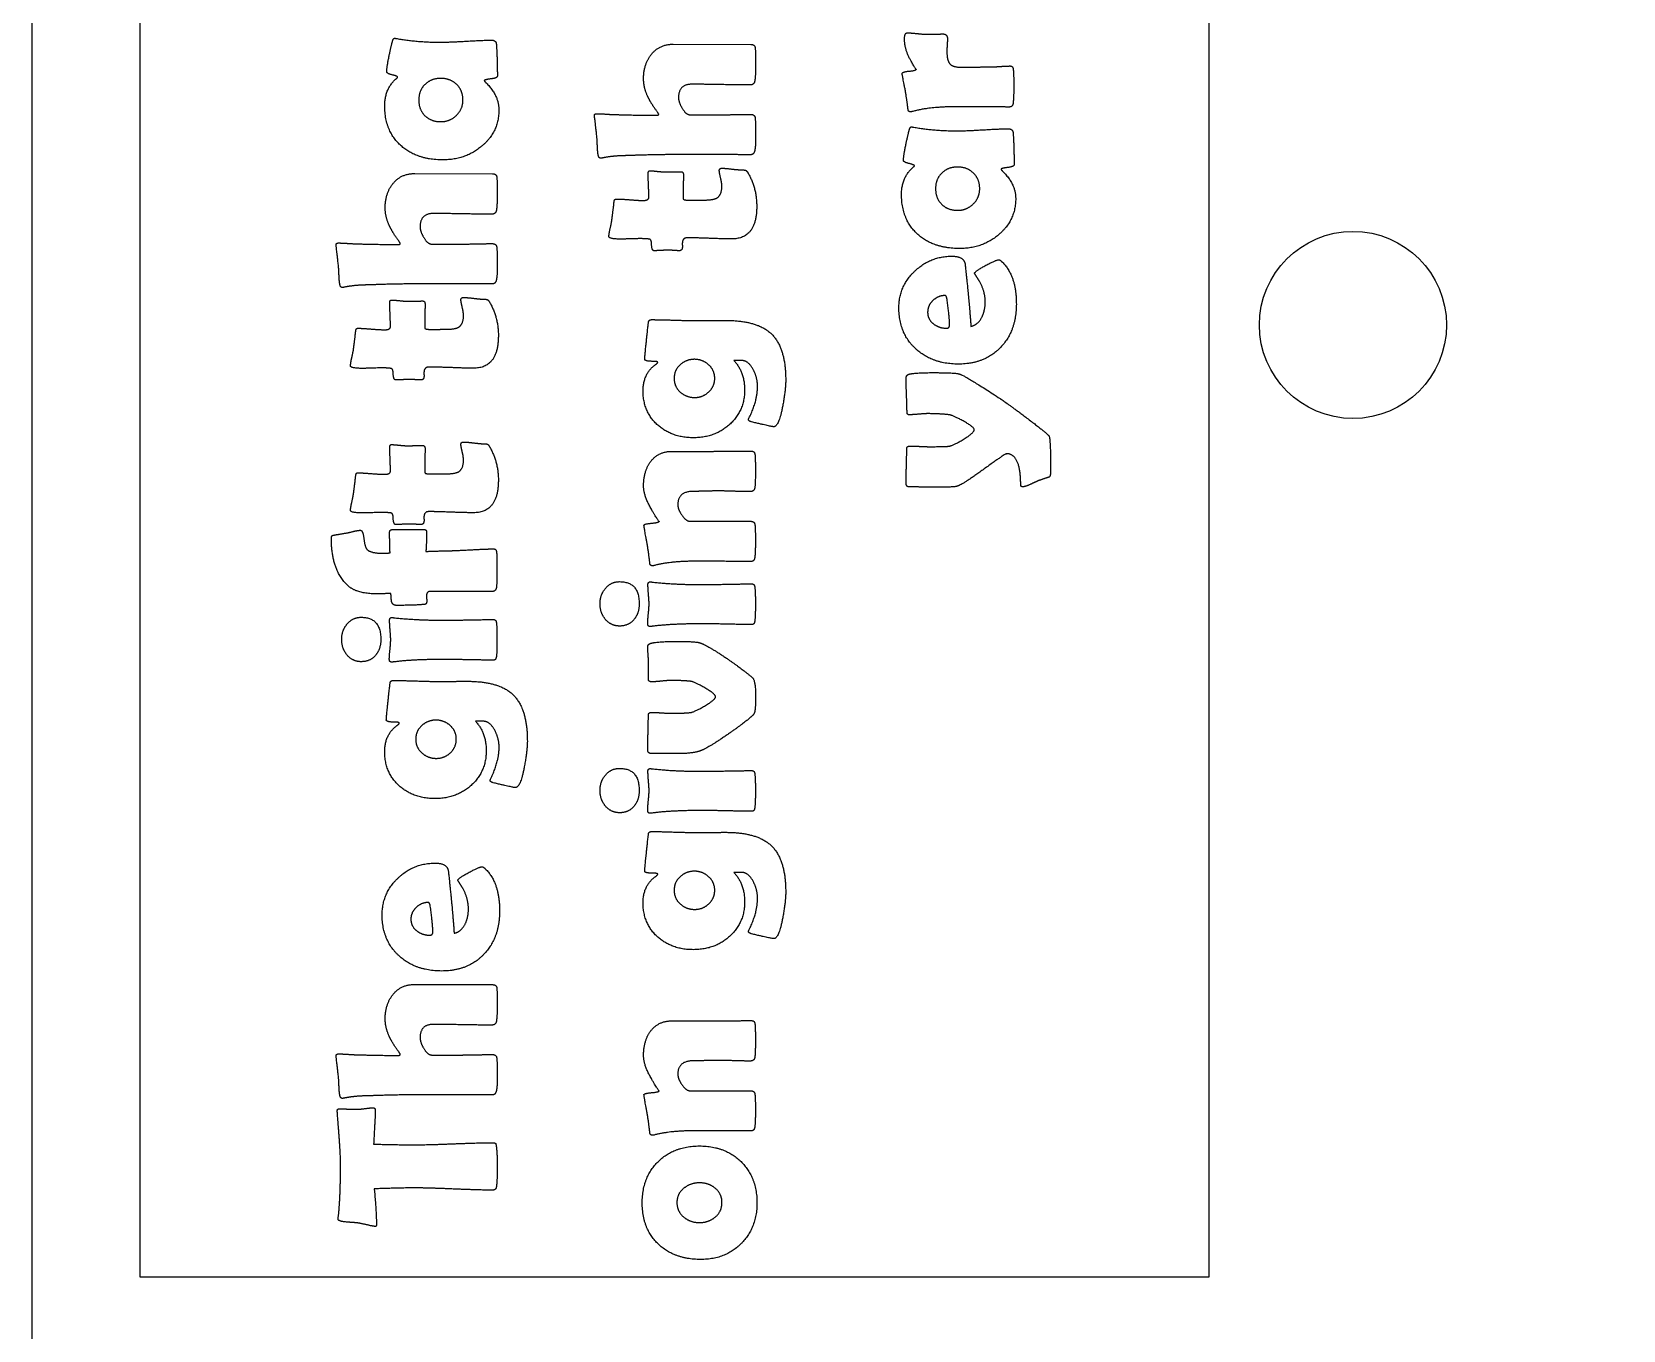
# Model space of a CAD drawing. Header units: millimetres. Extents: x 10 to 778, y 22 to 238.
# Drawn here: x 374.98 to 404.75, y 111 to 135.28 of the extents above; entities that cross this region are included whole.
import ezdxf

# ---------------------------------------------------------------- set-up
doc = ezdxf.new("R2010")
doc.units = ezdxf.units.MM
doc.layers.get('0').update_dxf_attribs({"linetype": 'CONTINUOUS'})

msp = doc.modelspace()

# ---------------------------------------------------------------- linework, layer by layer
for p, q in [((386.976, 135.05), (388.426, 135.046)), ((387.295, 133.73), (387.815, 133.73)), ((382.143, 132.632), (383.593, 132.628)), ((387.161, 132.323), (387.161, 132.166)), ((382.462, 131.312), (382.981, 131.312)), ((382.328, 129.906), (382.328, 129.748)), ((388.25, 129.136), (388.109, 129.136)), ((386.951, 127.436), (387.621, 127.436)), ((382.328, 127.202), (382.328, 127.045)), ((387.291, 126.128), (388.426, 126.128)), ((383.581, 124.814), (382.422, 124.814)), ((383.417, 122.388), (383.276, 122.388)), ((388.25, 119.562), (388.109, 119.562)), ((382.143, 117.466), (383.593, 117.462)), ((386.951, 116.785), (387.621, 116.785)), ((382.462, 116.146), (382.981, 116.146)), ((387.291, 115.478), (388.426, 115.478))]:
    msp.add_line(p, q)
msp.add_lwpolyline([(494.316, 27.8), (494.316, 231.8), (494.316, 237.8), (494.316, 237.818), (494.288, 237.871), (494.231, 237.9), (494.217, 237.9), (491.215, 237.9), (378.079, 237.9), (375.077, 237.9), (375.059, 237.9), (375.01, 237.871), (374.978, 237.818), (374.978, 237.8), (374.978, 231.8), (374.978, 27.8)])
msp.add_lwpolyline([(397, 112), (397, 150), (377, 150), (377, 112)], close=True)
msp.add_circle((399.691, 129.8), 1.75)
for points in [[(381.733, 135.13), (381.745, 135.162), (381.766, 135.162)], [(381.766, 135.162), (381.775, 135.162), (381.81, 135.155)], [(381.81, 135.155), (382.191, 135.088), (382.616, 135.088)], [(391.302, 135.146), (391.302, 135.263), (391.353, 135.263)], [(391.413, 134.757), (391.302, 134.959), (391.302, 135.146)], [(391.353, 135.263), (391.414, 135.263), (391.525, 135.251)], [(391.525, 135.251), (391.645, 135.238), (391.698, 135.236)], [(391.698, 135.236), (391.759, 135.236), (391.86, 135.238)], [(391.86, 135.238), (391.984, 135.242), (392.023, 135.242)], [(392.023, 135.242), (392.105, 135.242), (392.105, 135.152)], [(392.105, 135.152), (392.105, 135.112), (392.1, 135.035)], [(381.661, 134.831), (381.703, 135.04), (381.733, 135.13)], [(382.616, 135.088), (382.778, 135.088), (383.097, 135.107)], [(383.097, 135.107), (383.417, 135.126), (383.576, 135.126)], [(383.576, 135.126), (383.66, 135.126), (383.667, 135.052)], [(383.667, 135.052), (383.686, 134.792), (383.686, 134.455)], [(386.421, 134.405), (386.421, 134.674), (386.562, 134.855)], [(386.562, 134.855), (386.713, 135.05), (386.976, 135.05)], [(388.426, 135.046), (388.5, 135.046), (388.508, 134.987)], [(388.508, 134.987), (388.517, 134.92), (388.517, 134.68)], [(392.1, 135.035), (392.095, 134.959), (392.095, 134.921)], [(392.095, 134.921), (392.095, 134.746), (392.15, 134.683)], [(381.617, 134.535), (381.617, 134.613), (381.661, 134.831)], [(388.517, 134.68), (388.517, 134.449), (388.5, 134.358)], [(391.391, 134.547), (391.523, 134.557), (391.523, 134.584)], [(391.523, 134.584), (391.523, 134.555), (391.413, 134.757)], [(392.15, 134.683), (392.204, 134.62), (392.37, 134.62)], [(392.37, 134.62), (392.461, 134.62), (392.645, 134.623)], [(392.645, 134.623), (392.829, 134.626), (392.919, 134.626)], [(392.919, 134.626), (392.98, 134.626), (393.101, 134.635)], [(393.101, 134.635), (393.222, 134.643), (393.281, 134.643)], [(393.281, 134.643), (393.331, 134.643), (393.337, 134.574)], [(393.337, 134.574), (393.346, 134.473), (393.346, 134.265)], [(381.579, 133.898), (381.579, 134.228), (381.81, 134.419)], [(381.719, 134.477), (381.617, 134.501), (381.617, 134.535)], [(381.821, 134.434), (381.821, 134.453), (381.719, 134.477)], [(381.81, 134.419), (381.821, 134.428), (381.821, 134.434)], [(382.333, 134.299), (382.216, 134.186), (382.216, 134.005)], [(382.628, 134.411), (382.45, 134.411), (382.333, 134.299)], [(382.926, 134.297), (382.809, 134.411), (382.628, 134.411)], [(383.042, 134.005), (383.042, 134.184), (382.926, 134.297)], [(383.565, 134.402), (383.444, 134.388), (383.442, 134.369)], [(383.442, 134.369), (383.45, 134.352), (383.478, 134.325)], [(383.478, 134.325), (383.715, 134.089), (383.715, 133.82)], [(383.686, 134.455), (383.686, 134.415), (383.565, 134.402)], [(386.494, 134.083), (386.421, 134.249), (386.421, 134.405)], [(387.321, 134.302), (387.075, 134.302), (387.075, 134.052)], [(387.865, 134.295), (387.501, 134.302), (387.321, 134.302)], [(388.41, 134.289), (388.229, 134.289), (387.865, 134.295)], [(388.5, 134.358), (388.487, 134.289), (388.41, 134.289)], [(391.258, 134.498), (391.258, 134.536), (391.391, 134.547)], [(391.323, 134.156), (391.258, 134.488), (391.258, 134.498)], [(393.346, 134.265), (393.346, 134.065), (393.333, 133.945)], [(382.216, 134.005), (382.216, 133.824), (382.332, 133.713)], [(382.92, 133.719), (383.042, 133.837), (383.042, 134.005)], [(386.631, 133.85), (386.545, 133.972), (386.494, 134.083)], [(387.075, 134.052), (387.075, 133.967), (387.142, 133.854)], [(391.37, 133.817), (391.357, 133.933), (391.323, 134.156)], [(381.886, 133.15), (381.579, 133.423), (381.579, 133.898)], [(382.332, 133.713), (382.447, 133.602), (382.628, 133.602)], [(382.628, 133.602), (382.799, 133.602), (382.92, 133.719)], [(383.715, 133.82), (383.715, 133.41), (383.391, 133.141)], [(385.502, 133.717), (385.502, 133.751), (385.546, 133.751)], [(385.546, 133.337), (385.502, 133.717), (385.502, 133.717)], [(385.546, 133.751), (385.614, 133.751), (385.729, 133.742)], [(385.729, 133.742), (385.864, 133.734), (385.912, 133.734)], [(385.912, 133.734), (386.387, 133.721), (386.663, 133.721)], [(386.705, 133.742), (386.705, 133.747), (386.631, 133.85)], [(386.663, 133.721), (386.705, 133.721), (386.705, 133.742)], [(387.142, 133.854), (387.215, 133.73), (387.295, 133.73)], [(387.815, 133.73), (387.916, 133.73), (388.118, 133.734)], [(388.118, 133.734), (388.321, 133.738), (388.422, 133.738)], [(388.422, 133.738), (388.5, 133.738), (388.508, 133.673)], [(388.508, 133.673), (388.517, 133.608), (388.517, 133.307)], [(391.412, 133.786), (391.38, 133.786), (391.37, 133.817)], [(391.443, 133.79), (391.424, 133.786), (391.412, 133.786)], [(392.257, 133.88), (391.763, 133.88), (391.443, 133.79)], [(392.76, 133.878), (392.425, 133.88), (392.257, 133.88)], [(393.264, 133.876), (393.096, 133.876), (392.76, 133.878)], [(393.333, 133.945), (393.325, 133.876), (393.264, 133.876)], [(391.328, 133.174), (391.37, 133.382), (391.399, 133.472)], [(391.399, 133.472), (391.412, 133.504), (391.433, 133.504)], [(391.433, 133.504), (391.441, 133.504), (391.477, 133.498)], [(391.477, 133.498), (391.857, 133.43), (392.282, 133.43)], [(392.282, 133.43), (392.444, 133.43), (392.763, 133.449)], [(392.763, 133.449), (393.083, 133.468), (393.243, 133.468)], [(393.243, 133.468), (393.327, 133.468), (393.333, 133.395)], [(393.333, 133.395), (393.352, 133.134), (393.352, 132.797)], [(382.668, 132.887), (382.183, 132.887), (381.886, 133.15)], [(383.391, 133.141), (383.089, 132.887), (382.668, 132.887)], [(385.557, 133.141), (385.55, 133.309), (385.546, 133.337)], [(385.58, 132.95), (385.561, 133.015), (385.557, 133.141)], [(388.517, 133.307), (388.517, 133.135), (388.5, 133.059)], [(391.283, 132.877), (391.283, 132.955), (391.328, 133.174)], [(385.622, 132.918), (385.59, 132.918), (385.58, 132.95)], [(385.662, 132.925), (385.635, 132.918), (385.622, 132.918)], [(385.975, 132.963), (385.792, 132.952), (385.662, 132.925)], [(386.29, 132.973), (386.133, 132.967), (385.975, 132.963)], [(387.428, 132.988), (386.74, 132.988), (386.29, 132.973)], [(387.927, 132.986), (387.594, 132.988), (387.428, 132.988)], [(388.426, 132.984), (388.26, 132.984), (387.927, 132.986)], [(388.5, 133.059), (388.483, 132.984), (388.426, 132.984)], [(391.385, 132.82), (391.283, 132.844), (391.283, 132.877)], [(391.487, 132.776), (391.487, 132.795), (391.385, 132.82)], [(391.477, 132.762), (391.487, 132.77), (391.487, 132.776)], [(393.352, 132.797), (393.352, 132.758), (393.231, 132.744)], [(381.728, 132.437), (381.88, 132.632), (382.143, 132.632)], [(383.593, 132.628), (383.667, 132.628), (383.675, 132.569)], [(383.675, 132.569), (383.684, 132.502), (383.684, 132.262)], [(386.507, 132.637), (386.507, 132.683), (386.539, 132.683)], [(386.513, 132.412), (386.507, 132.561), (386.507, 132.637)], [(386.539, 132.683), (386.587, 132.683), (386.684, 132.672)], [(386.684, 132.672), (386.78, 132.662), (386.829, 132.662)], [(386.829, 132.662), (386.879, 132.662), (386.976, 132.664)], [(386.976, 132.664), (387.073, 132.666), (387.123, 132.666)], [(387.123, 132.666), (387.167, 132.666), (387.167, 132.605)], [(387.167, 132.605), (387.167, 132.563), (387.164, 132.464)], [(387.838, 132.687), (387.838, 132.731), (387.884, 132.731)], [(387.862, 132.549), (387.838, 132.647), (387.838, 132.687)], [(387.886, 132.399), (387.886, 132.452), (387.862, 132.549)], [(387.884, 132.731), (387.947, 132.731), (388.075, 132.715)], [(388.075, 132.715), (388.204, 132.7), (388.263, 132.7)], [(388.263, 132.7), (388.323, 132.7), (388.34, 132.687)], [(388.34, 132.687), (388.357, 132.674), (388.389, 132.618)], [(388.389, 132.618), (388.538, 132.347), (388.538, 132.016)], [(391.246, 132.24), (391.246, 132.57), (391.477, 132.762)], [(391.999, 132.641), (391.883, 132.528), (391.883, 132.348)], [(392.295, 132.753), (392.116, 132.753), (391.999, 132.641)], [(392.592, 132.64), (392.475, 132.753), (392.295, 132.753)], [(392.709, 132.348), (392.709, 132.526), (392.592, 132.64)], [(393.231, 132.744), (393.11, 132.73), (393.108, 132.711)], [(393.108, 132.711), (393.117, 132.694), (393.144, 132.667)], [(393.144, 132.667), (393.382, 132.432), (393.382, 132.163)], [(381.588, 131.987), (381.588, 132.256), (381.728, 132.437)], [(383.684, 132.262), (383.684, 132.031), (383.667, 131.941)], [(386.417, 132.128), (386.52, 132.128), (386.52, 132.189)], [(386.52, 132.189), (386.52, 132.262), (386.513, 132.412)], [(387.164, 132.464), (387.161, 132.365), (387.161, 132.323)], [(387.552, 132.136), (387.728, 132.136), (387.796, 132.176)], [(387.796, 132.176), (387.886, 132.233), (387.886, 132.399)], [(391.553, 131.492), (391.246, 131.765), (391.246, 132.24)], [(391.883, 132.348), (391.883, 132.167), (391.998, 132.055)], [(392.587, 132.062), (392.709, 132.179), (392.709, 132.348)], [(381.661, 131.665), (381.588, 131.831), (381.588, 131.987)], [(382.487, 131.884), (382.241, 131.884), (382.241, 131.634)], [(383.032, 131.878), (382.668, 131.884), (382.487, 131.884)], [(383.576, 131.871), (383.396, 131.871), (383.032, 131.878)], [(383.667, 131.941), (383.654, 131.871), (383.576, 131.871)], [(385.83, 131.779), (385.845, 131.886), (385.87, 132.103)], [(385.87, 132.103), (385.874, 132.155), (385.906, 132.155)], [(385.906, 132.155), (385.99, 132.155), (386.16, 132.142)], [(386.16, 132.142), (386.33, 132.128), (386.417, 132.128)], [(387.161, 132.166), (387.161, 132.134), (387.253, 132.134)], [(387.253, 132.134), (387.304, 132.134), (387.403, 132.134)], [(387.403, 132.134), (387.504, 132.136), (387.552, 132.136)], [(388.538, 132.016), (388.538, 131.409), (388.073, 131.409)], [(391.998, 132.055), (392.114, 131.944), (392.295, 131.944)], [(392.295, 131.944), (392.465, 131.944), (392.587, 132.062)], [(393.382, 132.163), (393.382, 131.753), (393.058, 131.484)], [(381.798, 131.432), (381.712, 131.554), (381.661, 131.665)], [(382.241, 131.634), (382.241, 131.55), (382.309, 131.436)], [(385.773, 131.451), (385.773, 131.508), (385.799, 131.613)], [(385.799, 131.613), (385.826, 131.733), (385.83, 131.779)], [(380.669, 131.3), (380.669, 131.333), (380.713, 131.333)], [(380.713, 130.919), (380.669, 131.3), (380.669, 131.3)], [(380.713, 131.333), (380.78, 131.333), (380.896, 131.325)], [(380.896, 131.325), (381.03, 131.316), (381.079, 131.316)], [(381.079, 131.316), (381.554, 131.304), (381.829, 131.304)], [(381.871, 131.325), (381.871, 131.329), (381.798, 131.432)], [(381.829, 131.304), (381.871, 131.304), (381.871, 131.325)], [(382.309, 131.436), (382.382, 131.312), (382.462, 131.312)], [(382.981, 131.312), (383.082, 131.312), (383.285, 131.316)], [(383.285, 131.316), (383.488, 131.321), (383.589, 131.321)], [(383.589, 131.321), (383.667, 131.321), (383.675, 131.255)], [(386.017, 131.405), (385.773, 131.405), (385.773, 131.451)], [(386.276, 131.413), (386.005, 131.405), (386.017, 131.405)], [(386.528, 131.405), (386.448, 131.417), (386.276, 131.413)], [(386.57, 131.323), (386.568, 131.398), (386.528, 131.405)], [(386.616, 131.188), (386.574, 131.188), (386.57, 131.323)], [(387.239, 131.43), (387.146, 131.43), (387.146, 131.323)], [(387.146, 131.323), (387.146, 131.314), (387.146, 131.295)], [(387.146, 131.295), (387.148, 131.276), (387.148, 131.268)], [(387.656, 131.419), (387.377, 131.43), (387.239, 131.43)], [(388.073, 131.409), (387.934, 131.409), (387.656, 131.419)], [(392.335, 131.229), (391.849, 131.229), (391.553, 131.492)], [(393.058, 131.484), (392.755, 131.229), (392.335, 131.229)], [(383.675, 131.255), (383.684, 131.19), (383.684, 130.89)], [(386.751, 131.193), (386.66, 131.188), (386.616, 131.188)], [(386.885, 131.199), (386.841, 131.199), (386.751, 131.193)], [(386.988, 131.193), (386.919, 131.199), (386.885, 131.199)], [(387.091, 131.188), (387.058, 131.188), (386.988, 131.193)], [(387.148, 131.268), (387.148, 131.188), (387.091, 131.188)], [(391.492, 130.804), (391.786, 131.086), (392.192, 131.086)], [(392.192, 131.086), (392.404, 131.086), (392.433, 130.95)], [(392.824, 130.915), (393.018, 131.019), (393.07, 131.019)], [(393.07, 131.019), (393.085, 131.019), (393.119, 130.987)], [(393.119, 130.987), (393.394, 130.731), (393.394, 130.191)], [(380.724, 130.724), (380.717, 130.892), (380.713, 130.919)], [(380.747, 130.532), (380.728, 130.597), (380.724, 130.724)], [(383.684, 130.89), (383.684, 130.717), (383.667, 130.642)], [(391.197, 130.119), (391.197, 130.523), (391.492, 130.804)], [(392.433, 130.95), (392.438, 130.926), (392.48, 130.514)], [(392.61, 130.767), (392.631, 130.811), (392.824, 130.915)], [(392.711, 130.607), (392.66, 130.687), (392.61, 130.767)], [(380.789, 130.501), (380.757, 130.501), (380.747, 130.532)], [(380.829, 130.507), (380.801, 130.501), (380.789, 130.501)], [(381.142, 130.545), (380.959, 130.534), (380.829, 130.507)], [(381.457, 130.555), (381.3, 130.549), (381.142, 130.545)], [(382.595, 130.57), (381.907, 130.57), (381.457, 130.555)], [(383.094, 130.568), (382.761, 130.57), (382.595, 130.57)], [(383.593, 130.566), (383.427, 130.566), (383.094, 130.568)], [(383.667, 130.642), (383.65, 130.566), (383.593, 130.566)], [(392.48, 130.514), (392.507, 130.266), (392.545, 129.774)], [(392.812, 130.231), (392.812, 130.418), (392.711, 130.607)], [(381.674, 130.219), (381.674, 130.265), (381.705, 130.265)], [(381.68, 129.994), (381.674, 130.143), (381.674, 130.219)], [(381.705, 130.265), (381.754, 130.265), (381.85, 130.255)], [(381.85, 130.255), (381.947, 130.244), (381.995, 130.244)], [(381.995, 130.244), (382.046, 130.244), (382.143, 130.246)], [(382.143, 130.246), (382.239, 130.248), (382.29, 130.248)], [(382.29, 130.248), (382.334, 130.248), (382.334, 130.187)], [(382.334, 130.187), (382.334, 130.145), (382.331, 130.047)], [(383.005, 130.269), (383.005, 130.314), (383.051, 130.314)], [(383.029, 130.132), (383.005, 130.23), (383.005, 130.269)], [(383.053, 129.981), (383.053, 130.034), (383.029, 130.132)], [(383.051, 130.314), (383.114, 130.314), (383.242, 130.298)], [(383.242, 130.298), (383.37, 130.282), (383.43, 130.282)], [(383.43, 130.282), (383.49, 130.282), (383.507, 130.269)], [(383.507, 130.269), (383.524, 130.257), (383.555, 130.2)], [(383.555, 130.2), (383.705, 129.929), (383.705, 129.599)], [(391.517, 129.35), (391.197, 129.64), (391.197, 130.119)], [(391.834, 130.258), (391.735, 130.165), (391.735, 130.037)], [(392.063, 130.35), (391.933, 130.35), (391.834, 130.258)], [(392.097, 130.281), (392.087, 130.35), (392.063, 130.35)], [(392.145, 129.797), (392.145, 129.953), (392.097, 130.281)], [(392.753, 129.953), (392.812, 130.075), (392.812, 130.231)], [(393.394, 130.191), (393.394, 129.69), (393.102, 129.383)], [(381.686, 129.771), (381.686, 129.845), (381.68, 129.994)], [(382.331, 130.047), (382.328, 129.948), (382.328, 129.906)], [(382.963, 129.759), (383.053, 129.815), (383.053, 129.981)], [(386.477, 129.521), (386.511, 129.851), (386.515, 129.864)], [(386.515, 129.864), (386.528, 129.899), (386.57, 129.899)], [(386.57, 129.899), (386.715, 129.899), (387.003, 129.89)], [(387.003, 129.89), (387.291, 129.881), (387.436, 129.881)], [(387.436, 129.881), (387.522, 129.881), (387.695, 129.883)], [(387.695, 129.883), (387.867, 129.885), (387.953, 129.885)], [(387.953, 129.885), (388.553, 129.885), (388.813, 129.632)], [(391.735, 130.037), (391.735, 129.905), (391.847, 129.819)], [(391.847, 129.819), (391.95, 129.739), (392.089, 129.739)], [(392.089, 129.739), (392.145, 129.739), (392.145, 129.797)], [(392.545, 129.774), (392.682, 129.804), (392.753, 129.953)], [(380.997, 129.361), (381.012, 129.468), (381.037, 129.685)], [(381.037, 129.685), (381.041, 129.738), (381.073, 129.738)], [(381.073, 129.738), (381.157, 129.738), (381.327, 129.724)], [(381.327, 129.724), (381.497, 129.71), (381.583, 129.71)], [(381.583, 129.71), (381.686, 129.71), (381.686, 129.771)], [(382.328, 129.748), (382.328, 129.717), (382.42, 129.717)], [(382.42, 129.717), (382.471, 129.717), (382.569, 129.717)], [(382.569, 129.717), (382.67, 129.719), (382.719, 129.719)], [(382.719, 129.719), (382.895, 129.719), (382.963, 129.759)], [(383.705, 129.599), (383.705, 128.991), (383.24, 128.991)], [(386.442, 129.157), (386.442, 129.191), (386.477, 129.521)], [(388.813, 129.632), (389.08, 129.372), (389.08, 128.766)], [(380.94, 129.033), (380.94, 129.09), (380.965, 129.195)], [(380.965, 129.195), (380.993, 129.315), (380.997, 129.361)], [(392.309, 129.068), (391.826, 129.068), (391.517, 129.35)], [(393.102, 129.383), (392.806, 129.068), (392.309, 129.068)], [(381.184, 128.987), (380.94, 128.987), (380.94, 129.033)], [(381.443, 128.995), (381.171, 128.987), (381.184, 128.987)], [(381.695, 128.987), (381.615, 129), (381.443, 128.995)], [(381.737, 128.905), (381.735, 128.981), (381.695, 128.987)], [(381.783, 128.771), (381.741, 128.771), (381.737, 128.905)], [(382.405, 129.012), (382.313, 129.012), (382.313, 128.905)], [(382.313, 128.905), (382.313, 128.897), (382.313, 128.878)], [(382.823, 129.002), (382.544, 129.012), (382.405, 129.012)], [(383.24, 128.991), (383.101, 128.991), (382.823, 129.002)], [(386.412, 128.569), (386.412, 128.886), (386.639, 129.054)], [(386.61, 129.119), (386.442, 129.119), (386.442, 129.157)], [(386.686, 129.101), (386.686, 129.119), (386.61, 129.119)], [(386.639, 129.054), (386.686, 129.088), (386.686, 129.101)], [(387.105, 129.055), (386.993, 128.953), (386.993, 128.8)], [(387.371, 129.157), (387.218, 129.157), (387.105, 129.055)], [(387.638, 129.055), (387.525, 129.157), (387.371, 129.157)], [(387.752, 128.8), (387.752, 128.953), (387.638, 129.055)], [(388.109, 129.136), (388.311, 128.922), (388.311, 128.585)], [(388.477, 128.956), (388.386, 129.136), (388.25, 129.136)], [(388.553, 128.655), (388.553, 128.806), (388.477, 128.956)], [(391.386, 128.879), (391.483, 128.908), (391.834, 128.908)], [(391.834, 128.908), (392.242, 128.908), (392.33, 128.883)], [(381.918, 128.776), (381.827, 128.771), (381.783, 128.771)], [(382.052, 128.781), (382.008, 128.781), (381.918, 128.776)], [(382.155, 128.776), (382.086, 128.781), (382.052, 128.781)], [(382.258, 128.771), (382.225, 128.771), (382.155, 128.776)], [(382.315, 128.85), (382.315, 128.771), (382.258, 128.771)], [(382.313, 128.878), (382.315, 128.859), (382.315, 128.85)], [(386.993, 128.8), (386.993, 128.646), (387.107, 128.544)], [(387.64, 128.547), (387.752, 128.651), (387.752, 128.8)], [(388.393, 128.056), (388.553, 128.379), (388.553, 128.655)], [(389.08, 128.766), (389.08, 128.59), (389.023, 128.285)], [(391.332, 128.805), (391.332, 128.86), (391.386, 128.879)], [(391.34, 128.485), (391.332, 128.698), (391.332, 128.805)], [(392.33, 128.883), (392.436, 128.851), (393.091, 128.423)], [(386.688, 127.925), (386.412, 128.171), (386.412, 128.569)], [(387.107, 128.544), (387.222, 128.443), (387.375, 128.443)], [(387.375, 128.443), (387.529, 128.443), (387.64, 128.547)], [(388.311, 128.585), (388.311, 128.19), (388.027, 127.936)], [(391.349, 128.164), (391.349, 128.271), (391.34, 128.485)], [(393.091, 128.423), (393.194, 128.355), (393.569, 128.076)], [(388.384, 128.033), (388.386, 128.043), (388.393, 128.056)], [(388.443, 127.986), (388.384, 128.001), (388.384, 128.033)], [(389.023, 128.285), (388.952, 127.896), (388.855, 127.896)], [(391.389, 128.12), (391.349, 128.12), (391.349, 128.164)], [(391.563, 128.13), (391.447, 128.12), (391.389, 128.12)], [(391.735, 128.141), (391.679, 128.141), (391.563, 128.13)], [(392.137, 128.12), (391.952, 128.141), (391.735, 128.141)], [(392.4, 128.004), (392.204, 128.111), (392.137, 128.12)], [(392.606, 127.84), (392.606, 127.889), (392.4, 128.004)], [(393.569, 128.076), (393.981, 127.767), (394.004, 127.725)], [(387.354, 127.69), (386.953, 127.69), (386.688, 127.925)], [(388.027, 127.936), (387.754, 127.69), (387.354, 127.69)], [(388.855, 127.896), (388.815, 127.896), (388.443, 127.986)], [(392.398, 127.657), (392.606, 127.783), (392.606, 127.84)], [(394.004, 127.725), (394.035, 127.674), (394.035, 127.079)], [(381.674, 127.515), (381.674, 127.562), (381.705, 127.562)], [(381.68, 127.29), (381.674, 127.44), (381.674, 127.515)], [(381.705, 127.562), (381.754, 127.562), (381.85, 127.551)], [(381.85, 127.551), (381.947, 127.541), (381.995, 127.541)], [(381.995, 127.541), (382.046, 127.541), (382.143, 127.543)], [(382.143, 127.543), (382.239, 127.545), (382.29, 127.545)], [(382.29, 127.545), (382.334, 127.545), (382.334, 127.484)], [(382.334, 127.484), (382.334, 127.442), (382.331, 127.343)], [(383.005, 127.566), (383.005, 127.61), (383.051, 127.61)], [(383.029, 127.428), (383.005, 127.526), (383.005, 127.566)], [(383.053, 127.278), (383.053, 127.33), (383.029, 127.428)], [(383.051, 127.61), (383.114, 127.61), (383.242, 127.594)], [(383.242, 127.594), (383.37, 127.578), (383.43, 127.578)], [(383.43, 127.578), (383.49, 127.578), (383.507, 127.566)], [(383.507, 127.566), (383.524, 127.553), (383.555, 127.496)], [(383.555, 127.496), (383.705, 127.225), (383.705, 126.895)], [(386.547, 127.236), (386.692, 127.436), (386.951, 127.436)], [(387.621, 127.436), (387.758, 127.436), (388.03, 127.438)], [(388.03, 127.438), (388.302, 127.44), (388.439, 127.44)], [(388.439, 127.44), (388.496, 127.44), (388.504, 127.381)], [(391.338, 127.166), (391.344, 127.384), (391.344, 127.491)], [(391.344, 127.491), (391.344, 127.535), (391.41, 127.535)], [(391.41, 127.535), (391.468, 127.535), (391.587, 127.529)], [(391.587, 127.529), (391.706, 127.523), (391.765, 127.523)], [(391.765, 127.523), (392.03, 127.523), (392.124, 127.531)], [(392.124, 127.531), (392.198, 127.537), (392.398, 127.657)], [(381.686, 127.068), (381.686, 127.141), (381.68, 127.29)], [(382.331, 127.343), (382.328, 127.244), (382.328, 127.202)], [(382.963, 127.055), (383.053, 127.112), (383.053, 127.278)], [(386.421, 126.79), (386.421, 127.057), (386.547, 127.236)], [(388.504, 127.381), (388.513, 127.322), (388.513, 127.074)], [(391.332, 126.842), (391.332, 126.949), (391.338, 127.166)], [(392.791, 127.107), (392.385, 126.81), (392.278, 126.781)], [(393.209, 127.392), (393.186, 127.392), (392.791, 127.107)], [(393.476, 126.808), (393.476, 127.392), (393.209, 127.392)], [(380.997, 126.658), (381.012, 126.765), (381.037, 126.981)], [(381.037, 126.981), (381.041, 127.034), (381.073, 127.034)], [(381.073, 127.034), (381.157, 127.034), (381.327, 127.02)], [(381.327, 127.02), (381.497, 127.007), (381.583, 127.007)], [(381.583, 127.007), (381.686, 127.007), (381.686, 127.068)], [(382.328, 127.045), (382.328, 127.013), (382.42, 127.013)], [(382.42, 127.013), (382.471, 127.013), (382.569, 127.013)], [(382.569, 127.013), (382.67, 127.015), (382.719, 127.015)], [(382.719, 127.015), (382.895, 127.015), (382.963, 127.055)], [(383.705, 126.895), (383.705, 126.288), (383.24, 126.288)], [(388.513, 127.074), (388.513, 126.809), (388.5, 126.746)], [(391.386, 126.772), (391.332, 126.772), (391.332, 126.842)], [(393.661, 126.821), (393.552, 126.772), (393.516, 126.772)], [(393.81, 126.888), (393.737, 126.854), (393.661, 126.821)], [(394.014, 126.957), (393.928, 126.93), (393.81, 126.888)], [(394.035, 127.079), (394.035, 126.989), (394.014, 126.957)], [(380.965, 126.492), (380.993, 126.611), (380.997, 126.658)], [(386.567, 126.354), (386.421, 126.603), (386.421, 126.79)], [(387.35, 126.687), (387.062, 126.687), (387.062, 126.437)], [(387.582, 126.691), (387.428, 126.687), (387.35, 126.687)], [(387.815, 126.696), (387.737, 126.696), (387.582, 126.691)], [(388.115, 126.689), (387.916, 126.696), (387.815, 126.696)], [(388.414, 126.683), (388.315, 126.683), (388.115, 126.689)], [(388.5, 126.746), (388.487, 126.683), (388.414, 126.683)], [(391.615, 126.768), (391.462, 126.772), (391.386, 126.772)], [(391.843, 126.764), (391.767, 126.764), (391.615, 126.768)], [(392.278, 126.781), (392.217, 126.764), (391.843, 126.764)], [(393.516, 126.772), (393.476, 126.772), (393.476, 126.808)], [(380.94, 126.33), (380.94, 126.386), (380.965, 126.492)], [(381.184, 126.283), (380.94, 126.283), (380.94, 126.33)], [(381.443, 126.292), (381.171, 126.283), (381.184, 126.283)], [(381.695, 126.283), (381.615, 126.296), (381.443, 126.292)], [(381.737, 126.201), (381.735, 126.277), (381.695, 126.283)], [(382.405, 126.309), (382.313, 126.309), (382.313, 126.201)], [(382.823, 126.298), (382.544, 126.309), (382.405, 126.309)], [(383.24, 126.288), (383.101, 126.288), (382.823, 126.298)], [(386.713, 126.128), (386.713, 126.105), (386.567, 126.354)], [(387.062, 126.437), (387.062, 126.355), (387.134, 126.246)], [(387.134, 126.246), (387.213, 126.128), (387.291, 126.128)], [(380.885, 125.913), (380.902, 125.916), (381.003, 125.941)], [(381.003, 125.941), (381.081, 125.96), (381.123, 125.96)], [(381.123, 125.96), (381.173, 125.96), (381.188, 125.81)], [(381.67, 125.909), (381.67, 125.972), (381.716, 125.972)], [(381.716, 125.972), (381.815, 125.972), (382.013, 125.974)], [(381.783, 126.067), (381.741, 126.067), (381.737, 126.201)], [(381.918, 126.072), (381.827, 126.067), (381.783, 126.067)], [(382.052, 126.077), (382.008, 126.077), (381.918, 126.072)], [(382.013, 125.974), (382.212, 125.977), (382.311, 125.977)], [(382.155, 126.072), (382.086, 126.077), (382.052, 126.077)], [(382.258, 126.067), (382.225, 126.067), (382.155, 126.072)], [(382.315, 126.147), (382.315, 126.067), (382.258, 126.067)], [(382.311, 125.977), (382.361, 125.977), (382.361, 125.922)], [(382.313, 126.201), (382.313, 126.193), (382.313, 126.174)], [(382.313, 126.174), (382.315, 126.155), (382.315, 126.147)], [(382.361, 125.922), (382.361, 125.695), (382.349, 125.564)], [(386.429, 126.056), (386.429, 126.08), (386.571, 126.092)], [(386.494, 125.68), (386.429, 126.014), (386.429, 126.056)], [(386.571, 126.092), (386.713, 126.105), (386.713, 126.128)], [(388.426, 126.128), (388.496, 126.128), (388.504, 126.063)], [(388.504, 126.063), (388.513, 125.989), (388.513, 125.762)], [(380.581, 125.815), (380.581, 125.857), (380.606, 125.865)], [(380.906, 124.911), (380.581, 125.19), (380.581, 125.815)], [(380.606, 125.865), (380.7, 125.882), (380.885, 125.913)], [(381.188, 125.81), (381.207, 125.638), (381.251, 125.598)], [(381.674, 125.722), (381.67, 125.846), (381.67, 125.909)], [(381.678, 125.539), (381.678, 125.598), (381.674, 125.722)], [(386.541, 125.327), (386.526, 125.459), (386.494, 125.68)], [(388.513, 125.762), (388.513, 125.516), (388.5, 125.443)], [(381.251, 125.598), (381.327, 125.529), (381.548, 125.529)], [(381.548, 125.529), (381.617, 125.529), (381.678, 125.539)], [(382.349, 125.564), (382.506, 125.571), (382.788, 125.577)], [(382.788, 125.577), (382.908, 125.579), (383.204, 125.596)], [(383.204, 125.596), (383.471, 125.611), (383.621, 125.611)], [(383.621, 125.611), (383.665, 125.611), (383.671, 125.552)], [(383.671, 125.552), (383.679, 125.48), (383.679, 125.194)], [(386.587, 125.295), (386.553, 125.295), (386.541, 125.327)], [(387.44, 125.382), (386.917, 125.382), (386.618, 125.3)], [(387.937, 125.379), (387.607, 125.382), (387.44, 125.382)], [(388.431, 125.377), (388.267, 125.377), (387.937, 125.379)], [(388.5, 125.443), (388.489, 125.377), (388.431, 125.377)], [(383.679, 125.194), (383.679, 124.957), (383.667, 124.885)], [(386.618, 125.3), (386.6, 125.295), (386.587, 125.295)], [(381.432, 124.77), (381.07, 124.77), (380.906, 124.911)], [(381.695, 124.78), (381.527, 124.77), (381.432, 124.77)], [(381.705, 124.635), (381.699, 124.707), (381.695, 124.78)], [(382.422, 124.814), (382.361, 124.814), (382.361, 124.73)], [(382.361, 124.73), (382.361, 124.715), (382.363, 124.683)], [(383.667, 124.885), (383.654, 124.814), (383.581, 124.814)], [(385.607, 124.587), (385.607, 124.751), (385.706, 124.871)], [(385.706, 124.871), (385.811, 124.999), (385.973, 124.999)], [(385.973, 124.999), (386.339, 124.999), (386.339, 124.587)], [(386.503, 124.944), (386.503, 124.995), (386.545, 124.995)], [(386.513, 124.761), (386.503, 124.883), (386.503, 124.944)], [(386.524, 124.578), (386.524, 124.639), (386.513, 124.761)], [(386.545, 124.995), (386.553, 124.995), (386.585, 124.991)], [(386.585, 124.991), (386.995, 124.944), (387.535, 124.944)], [(387.535, 124.944), (387.689, 124.944), (387.992, 124.951)], [(387.992, 124.951), (388.296, 124.957), (388.447, 124.957)], [(388.447, 124.957), (388.492, 124.957), (388.5, 124.904)], [(388.5, 124.904), (388.513, 124.833), (388.513, 124.583)], [(381.8, 124.555), (381.722, 124.555), (381.705, 124.635)], [(382.332, 124.574), (382.149, 124.555), (381.8, 124.555)], [(382.365, 124.635), (382.365, 124.576), (382.332, 124.574)], [(382.363, 124.683), (382.365, 124.65), (382.365, 124.635)], [(385.704, 124.299), (385.607, 124.419), (385.607, 124.587)], [(386.339, 124.587), (386.339, 124.41), (386.246, 124.295)], [(386.511, 124.397), (386.524, 124.518), (386.524, 124.578)], [(388.513, 124.583), (388.513, 124.33), (388.5, 124.259)], [(380.774, 123.92), (380.774, 124.084), (380.873, 124.204)], [(380.873, 124.204), (380.978, 124.333), (381.14, 124.333)], [(381.14, 124.333), (381.506, 124.333), (381.506, 123.92)], [(381.67, 124.278), (381.67, 124.328), (381.712, 124.328)], [(381.68, 124.095), (381.67, 124.217), (381.67, 124.278)], [(381.712, 124.328), (381.72, 124.328), (381.752, 124.324)], [(381.752, 124.324), (382.162, 124.278), (382.702, 124.278)], [(382.702, 124.278), (382.855, 124.278), (383.159, 124.284)], [(383.159, 124.284), (383.463, 124.29), (383.614, 124.29)], [(383.614, 124.29), (383.658, 124.29), (383.667, 124.238)], [(383.667, 124.238), (383.679, 124.166), (383.679, 123.916)], [(385.973, 124.169), (385.809, 124.169), (385.704, 124.299)], [(386.246, 124.295), (386.145, 124.169), (385.973, 124.169)], [(386.499, 124.217), (386.499, 124.276), (386.511, 124.397)], [(386.541, 124.16), (386.499, 124.16), (386.499, 124.217)], [(386.585, 124.164), (386.551, 124.16), (386.541, 124.16)], [(387.535, 124.211), (386.938, 124.211), (386.585, 124.164)], [(387.973, 124.204), (387.682, 124.211), (387.535, 124.211)], [(388.41, 124.198), (388.265, 124.198), (387.973, 124.204)], [(388.473, 124.202), (388.464, 124.198), (388.41, 124.198)], [(388.5, 124.259), (388.492, 124.213), (388.473, 124.202)], [(380.871, 123.632), (380.774, 123.752), (380.774, 123.92)], [(381.506, 123.92), (381.506, 123.744), (381.413, 123.628)], [(381.678, 123.73), (381.691, 123.851), (381.691, 123.912)], [(381.691, 123.912), (381.691, 123.973), (381.68, 124.095)], [(383.679, 123.916), (383.679, 123.664), (383.667, 123.593)], [(386.499, 123.775), (386.499, 123.828), (386.553, 123.845)], [(386.553, 123.845), (386.673, 123.881), (387.041, 123.881)], [(387.041, 123.881), (387.4, 123.881), (387.466, 123.857)], [(387.466, 123.857), (387.615, 123.809), (387.972, 123.567)], [(381.14, 123.502), (380.976, 123.502), (380.871, 123.632)], [(381.413, 123.628), (381.312, 123.502), (381.14, 123.502)], [(381.665, 123.55), (381.665, 123.609), (381.678, 123.73)], [(381.707, 123.494), (381.665, 123.494), (381.665, 123.55)], [(382.702, 123.544), (382.105, 123.544), (381.752, 123.498)], [(383.14, 123.538), (382.849, 123.544), (382.702, 123.544)], [(383.576, 123.532), (383.431, 123.532), (383.14, 123.538)], [(383.639, 123.536), (383.631, 123.532), (383.576, 123.532)], [(383.667, 123.593), (383.658, 123.546), (383.639, 123.536)], [(386.507, 123.623), (386.499, 123.725), (386.499, 123.775)], [(386.515, 123.471), (386.515, 123.521), (386.507, 123.623)], [(387.972, 123.567), (388.279, 123.357), (388.452, 123.208)], [(381.752, 123.498), (381.718, 123.494), (381.707, 123.494)], [(386.511, 123.17), (386.511, 123.22), (386.513, 123.32)], [(386.513, 123.32), (386.515, 123.42), (386.515, 123.471)], [(381.643, 122.773), (381.678, 123.103), (381.682, 123.115)], [(381.682, 123.115), (381.695, 123.151), (381.737, 123.151)], [(381.737, 123.151), (381.882, 123.151), (382.17, 123.142)], [(382.17, 123.142), (382.458, 123.132), (382.603, 123.132)], [(382.603, 123.132), (382.689, 123.132), (382.862, 123.134)], [(382.862, 123.134), (383.034, 123.136), (383.12, 123.136)], [(383.12, 123.136), (383.719, 123.136), (383.98, 122.884)], [(386.576, 123.126), (386.511, 123.126), (386.511, 123.17)], [(386.758, 123.138), (386.635, 123.126), (386.576, 123.126)], [(386.942, 123.151), (386.881, 123.151), (386.758, 123.138)], [(387.304, 123.134), (387.155, 123.151), (386.942, 123.151)], [(387.564, 123.014), (387.373, 123.126), (387.304, 123.134)], [(387.768, 122.846), (387.768, 122.899), (387.564, 123.014)], [(388.452, 123.208), (388.517, 123.153), (388.517, 122.878)], [(381.609, 122.409), (381.609, 122.443), (381.643, 122.773)], [(383.98, 122.884), (384.247, 122.623), (384.247, 122.018)], [(387.291, 122.55), (387.363, 122.556), (387.56, 122.672)], [(387.56, 122.672), (387.768, 122.792), (387.768, 122.846)], [(388.517, 122.878), (388.517, 122.638), (388.5, 122.567)], [(381.777, 122.371), (381.609, 122.371), (381.609, 122.409)], [(381.852, 122.352), (381.852, 122.371), (381.777, 122.371)], [(381.806, 122.306), (381.852, 122.34), (381.852, 122.352)], [(382.538, 122.409), (382.384, 122.409), (382.272, 122.307)], [(382.805, 122.307), (382.691, 122.409), (382.538, 122.409)], [(383.276, 122.388), (383.478, 122.173), (383.478, 121.837)], [(383.644, 122.207), (383.553, 122.388), (383.417, 122.388)], [(386.505, 122.183), (386.511, 122.398), (386.511, 122.506)], [(386.511, 122.506), (386.511, 122.554), (386.576, 122.554)], [(386.576, 122.554), (386.635, 122.554), (386.754, 122.546)], [(386.754, 122.546), (386.873, 122.537), (386.934, 122.537)], [(386.934, 122.537), (387.152, 122.537), (387.291, 122.55)], [(388.458, 122.493), (388.321, 122.367), (387.983, 122.133)], [(388.5, 122.567), (388.489, 122.522), (388.458, 122.493)], [(381.579, 121.82), (381.579, 122.138), (381.806, 122.306)], [(382.272, 122.307), (382.159, 122.205), (382.159, 122.052)], [(382.159, 122.052), (382.159, 121.898), (382.274, 121.796)], [(382.918, 122.052), (382.918, 122.205), (382.805, 122.307)], [(382.807, 121.798), (382.918, 121.902), (382.918, 122.052)], [(383.719, 121.906), (383.719, 122.058), (383.644, 122.207)], [(386.499, 121.86), (386.499, 121.967), (386.505, 122.183)], [(387.983, 122.133), (387.619, 121.883), (387.485, 121.835)], [(381.855, 121.177), (381.579, 121.423), (381.579, 121.82)], [(382.274, 121.796), (382.389, 121.694), (382.542, 121.694)], [(382.542, 121.694), (382.696, 121.694), (382.807, 121.798)], [(383.478, 121.837), (383.478, 121.442), (383.194, 121.187)], [(383.56, 121.307), (383.719, 121.631), (383.719, 121.906)], [(384.247, 122.018), (384.247, 121.841), (384.19, 121.536)], [(386.553, 121.787), (386.499, 121.787), (386.499, 121.86)], [(386.802, 121.785), (386.637, 121.787), (386.553, 121.787)], [(387.049, 121.782), (386.967, 121.782), (386.802, 121.785)], [(387.485, 121.835), (387.34, 121.782), (387.049, 121.782)], [(384.19, 121.536), (384.119, 121.148), (384.022, 121.148)], [(385.706, 121.379), (385.811, 121.507), (385.973, 121.507)], [(385.973, 121.507), (386.339, 121.507), (386.339, 121.095)], [(386.503, 121.452), (386.503, 121.503), (386.545, 121.503)], [(386.513, 121.269), (386.503, 121.391), (386.503, 121.452)], [(386.545, 121.503), (386.553, 121.503), (386.585, 121.499)], [(386.585, 121.499), (386.995, 121.452), (387.535, 121.452)], [(387.535, 121.452), (387.689, 121.452), (387.992, 121.459)], [(387.992, 121.459), (388.296, 121.465), (388.447, 121.465)], [(388.447, 121.465), (388.492, 121.465), (388.5, 121.412)], [(382.521, 120.941), (382.119, 120.941), (381.855, 121.177)], [(383.194, 121.187), (382.92, 120.941), (382.521, 120.941)], [(383.551, 121.284), (383.553, 121.295), (383.56, 121.307)], [(383.61, 121.238), (383.551, 121.253), (383.551, 121.284)], [(384.022, 121.148), (383.982, 121.148), (383.61, 121.238)], [(385.607, 121.095), (385.607, 121.259), (385.706, 121.379)], [(386.524, 121.087), (386.524, 121.148), (386.513, 121.269)], [(388.5, 121.412), (388.513, 121.341), (388.513, 121.091)], [(385.704, 120.807), (385.607, 120.927), (385.607, 121.095)], [(386.339, 121.095), (386.339, 120.918), (386.246, 120.803)], [(386.499, 120.725), (386.499, 120.784), (386.511, 120.905)], [(386.511, 120.905), (386.524, 121.026), (386.524, 121.087)], [(388.513, 121.091), (388.513, 120.838), (388.5, 120.767)], [(385.973, 120.677), (385.809, 120.677), (385.704, 120.807)], [(386.246, 120.803), (386.145, 120.677), (385.973, 120.677)], [(386.541, 120.668), (386.499, 120.668), (386.499, 120.725)], [(386.585, 120.672), (386.551, 120.668), (386.541, 120.668)], [(387.535, 120.719), (386.938, 120.719), (386.585, 120.672)], [(387.973, 120.712), (387.682, 120.719), (387.535, 120.719)], [(388.41, 120.706), (388.265, 120.706), (387.973, 120.712)], [(388.473, 120.71), (388.464, 120.706), (388.41, 120.706)], [(388.5, 120.767), (388.492, 120.721), (388.473, 120.71)], [(386.477, 119.947), (386.511, 120.277), (386.515, 120.29)], [(386.515, 120.29), (386.528, 120.326), (386.57, 120.326)], [(386.57, 120.326), (386.715, 120.326), (387.003, 120.316)], [(387.003, 120.316), (387.291, 120.307), (387.436, 120.307)], [(387.436, 120.307), (387.522, 120.307), (387.695, 120.309)], [(387.695, 120.309), (387.867, 120.311), (387.953, 120.311)], [(387.953, 120.311), (388.553, 120.311), (388.813, 120.059)], [(388.813, 120.059), (389.08, 119.798), (389.08, 119.192)], [(381.825, 119.453), (382.119, 119.735), (382.525, 119.735)], [(382.525, 119.735), (382.738, 119.735), (382.767, 119.598)], [(383.158, 119.563), (383.351, 119.667), (383.404, 119.667)], [(383.404, 119.667), (383.419, 119.667), (383.452, 119.636)], [(386.442, 119.583), (386.442, 119.617), (386.477, 119.947)], [(381.531, 118.768), (381.531, 119.171), (381.825, 119.453)], [(382.767, 119.598), (382.771, 119.575), (382.813, 119.163)], [(382.944, 119.415), (382.965, 119.459), (383.158, 119.563)], [(383.045, 119.255), (382.994, 119.335), (382.944, 119.415)], [(383.452, 119.636), (383.728, 119.379), (383.728, 118.839)], [(386.412, 118.995), (386.412, 119.312), (386.639, 119.48)], [(386.61, 119.546), (386.442, 119.546), (386.442, 119.583)], [(386.686, 119.527), (386.686, 119.546), (386.61, 119.546)], [(386.639, 119.48), (386.686, 119.514), (386.686, 119.527)], [(387.105, 119.481), (386.993, 119.379), (386.993, 119.226)], [(387.371, 119.583), (387.218, 119.583), (387.105, 119.481)], [(387.638, 119.481), (387.525, 119.583), (387.371, 119.583)], [(387.752, 119.226), (387.752, 119.379), (387.638, 119.481)], [(388.109, 119.562), (388.311, 119.348), (388.311, 119.012)], [(388.477, 119.382), (388.386, 119.562), (388.25, 119.562)], [(388.553, 119.081), (388.553, 119.232), (388.477, 119.382)], [(382.813, 119.163), (382.841, 118.915), (382.878, 118.423)], [(383.145, 118.879), (383.145, 119.066), (383.045, 119.255)], [(386.993, 119.226), (386.993, 119.073), (387.107, 118.971)], [(387.64, 118.973), (387.752, 119.077), (387.752, 119.226)], [(388.393, 118.482), (388.553, 118.806), (388.553, 119.081)], [(389.08, 119.192), (389.08, 119.016), (389.023, 118.711)], [(382.168, 118.906), (382.069, 118.814), (382.069, 118.686)], [(382.397, 118.999), (382.267, 118.999), (382.168, 118.906)], [(382.431, 118.93), (382.42, 118.999), (382.397, 118.999)], [(382.479, 118.446), (382.479, 118.602), (382.431, 118.93)], [(383.087, 118.602), (383.145, 118.724), (383.145, 118.879)], [(383.728, 118.839), (383.728, 118.339), (383.436, 118.032)], [(386.688, 118.351), (386.412, 118.597), (386.412, 118.995)], [(387.107, 118.971), (387.222, 118.869), (387.375, 118.869)], [(387.375, 118.869), (387.529, 118.869), (387.64, 118.973)], [(388.311, 119.012), (388.311, 118.616), (388.027, 118.362)], [(381.85, 117.998), (381.531, 118.288), (381.531, 118.768)], [(382.069, 118.686), (382.069, 118.553), (382.18, 118.467)], [(382.878, 118.423), (383.015, 118.452), (383.087, 118.602)], [(388.384, 118.459), (388.386, 118.469), (388.393, 118.482)], [(389.023, 118.711), (388.952, 118.322), (388.855, 118.322)], [(382.18, 118.467), (382.283, 118.387), (382.422, 118.387)], [(382.422, 118.387), (382.479, 118.387), (382.479, 118.446)], [(387.354, 118.116), (386.953, 118.116), (386.688, 118.351)], [(388.027, 118.362), (387.754, 118.116), (387.354, 118.116)], [(388.443, 118.412), (388.384, 118.427), (388.384, 118.459)], [(388.855, 118.322), (388.815, 118.322), (388.443, 118.412)], [(382.643, 117.717), (382.159, 117.717), (381.85, 117.998)], [(383.436, 118.032), (383.139, 117.717), (382.643, 117.717)], [(381.728, 117.271), (381.88, 117.466), (382.143, 117.466)], [(383.593, 117.462), (383.667, 117.462), (383.675, 117.403)], [(383.675, 117.403), (383.684, 117.336), (383.684, 117.096)], [(381.588, 116.821), (381.588, 117.09), (381.728, 117.271)], [(383.684, 117.096), (383.684, 116.865), (383.667, 116.775)], [(381.661, 116.499), (381.588, 116.665), (381.588, 116.821)], [(382.487, 116.718), (382.241, 116.718), (382.241, 116.468)], [(383.032, 116.712), (382.668, 116.718), (382.487, 116.718)], [(383.576, 116.705), (383.396, 116.705), (383.032, 116.712)], [(383.667, 116.775), (383.654, 116.705), (383.576, 116.705)], [(386.547, 116.585), (386.692, 116.785), (386.951, 116.785)], [(387.621, 116.785), (387.758, 116.785), (388.03, 116.787)], [(388.03, 116.787), (388.302, 116.789), (388.439, 116.789)], [(388.439, 116.789), (388.496, 116.789), (388.504, 116.731)], [(388.504, 116.731), (388.513, 116.672), (388.513, 116.424)], [(381.798, 116.266), (381.712, 116.388), (381.661, 116.499)], [(382.241, 116.468), (382.241, 116.384), (382.309, 116.27)], [(386.421, 116.14), (386.421, 116.407), (386.547, 116.585)], [(388.513, 116.424), (388.513, 116.159), (388.5, 116.096)], [(380.669, 116.133), (380.669, 116.167), (380.713, 116.167)], [(380.713, 115.753), (380.669, 116.133), (380.669, 116.133)], [(380.713, 116.167), (380.78, 116.167), (380.896, 116.159)], [(380.896, 116.159), (381.03, 116.15), (381.079, 116.15)], [(381.079, 116.15), (381.554, 116.138), (381.829, 116.138)], [(381.871, 116.159), (381.871, 116.163), (381.798, 116.266)], [(381.829, 116.138), (381.871, 116.138), (381.871, 116.159)], [(382.309, 116.27), (382.382, 116.146), (382.462, 116.146)], [(382.981, 116.146), (383.082, 116.146), (383.285, 116.15)], [(383.285, 116.15), (383.488, 116.155), (383.589, 116.155)], [(383.589, 116.155), (383.667, 116.155), (383.675, 116.089)], [(386.567, 115.704), (386.421, 115.953), (386.421, 116.14)], [(388.5, 116.096), (388.487, 116.033), (388.414, 116.033)], [(383.675, 116.089), (383.684, 116.024), (383.684, 115.724)], [(387.35, 116.037), (387.062, 116.037), (387.062, 115.787)], [(387.582, 116.041), (387.428, 116.037), (387.35, 116.037)], [(387.815, 116.045), (387.737, 116.045), (387.582, 116.041)], [(388.115, 116.039), (387.916, 116.045), (387.815, 116.045)], [(388.414, 116.033), (388.315, 116.033), (388.115, 116.039)], [(380.724, 115.557), (380.717, 115.726), (380.713, 115.753)], [(380.747, 115.366), (380.728, 115.431), (380.724, 115.557)], [(383.684, 115.724), (383.684, 115.551), (383.667, 115.475)], [(386.713, 115.478), (386.713, 115.454), (386.567, 115.704)], [(387.062, 115.787), (387.062, 115.705), (387.134, 115.595)], [(387.134, 115.595), (387.213, 115.478), (387.291, 115.478)], [(380.789, 115.335), (380.757, 115.335), (380.747, 115.366)], [(380.829, 115.341), (380.801, 115.335), (380.789, 115.335)], [(381.142, 115.379), (380.959, 115.368), (380.829, 115.341)], [(381.457, 115.389), (381.3, 115.383), (381.142, 115.379)], [(382.595, 115.404), (381.907, 115.404), (381.457, 115.389)], [(383.094, 115.402), (382.761, 115.404), (382.595, 115.404)], [(383.593, 115.4), (383.427, 115.4), (383.094, 115.402)], [(383.667, 115.475), (383.65, 115.4), (383.593, 115.4)], [(386.429, 115.406), (386.429, 115.429), (386.571, 115.442)], [(386.494, 115.03), (386.429, 115.364), (386.429, 115.406)], [(386.571, 115.442), (386.713, 115.454), (386.713, 115.478)], [(388.426, 115.478), (388.496, 115.478), (388.504, 115.412)], [(388.504, 115.412), (388.513, 115.339), (388.513, 115.112)], [(380.692, 115.082), (380.692, 115.124), (380.697, 115.131)], [(380.713, 114.807), (380.692, 115.08), (380.692, 115.082)], [(380.697, 115.131), (380.703, 115.137), (380.738, 115.139)], [(380.738, 115.139), (380.795, 115.139), (380.896, 115.135)], [(380.896, 115.135), (381.007, 115.131), (381.054, 115.131)], [(381.054, 115.131), (381.106, 115.131), (381.208, 115.144)], [(381.208, 115.144), (381.31, 115.158), (381.361, 115.158)], [(381.361, 115.158), (381.403, 115.158), (381.403, 115.112)], [(381.403, 115.112), (381.403, 115.032), (381.371, 114.479)], [(386.541, 114.677), (386.526, 114.809), (386.494, 115.03)], [(388.513, 115.112), (388.513, 114.866), (388.5, 114.792)], [(380.753, 114.109), (380.753, 114.298), (380.713, 114.807)], [(386.587, 114.645), (386.553, 114.645), (386.541, 114.677)], [(386.618, 114.649), (386.6, 114.645), (386.587, 114.645)], [(387.44, 114.731), (386.917, 114.731), (386.618, 114.649)], [(387.937, 114.729), (387.607, 114.731), (387.44, 114.731)], [(388.431, 114.727), (388.267, 114.727), (387.937, 114.729)], [(388.5, 114.792), (388.489, 114.727), (388.431, 114.727)], [(381.371, 114.479), (381.903, 114.466), (382.113, 114.466)], [(382.113, 114.466), (382.361, 114.466), (382.86, 114.486)], [(382.86, 114.486), (383.358, 114.506), (383.606, 114.506)], [(383.606, 114.506), (383.646, 114.506), (383.656, 114.487)], [(383.656, 114.487), (383.66, 114.481), (383.667, 114.429)], [(383.667, 114.429), (383.684, 114.302), (383.684, 114.059)], [(386.693, 114.151), (386.991, 114.445), (387.466, 114.445)], [(387.466, 114.445), (387.945, 114.445), (388.244, 114.152)], [(380.709, 113.102), (380.753, 113.443), (380.753, 114.109)], [(383.684, 114.059), (383.684, 113.787), (383.667, 113.678)], [(386.396, 113.382), (386.396, 113.857), (386.693, 114.151)], [(388.244, 114.152), (388.542, 113.859), (388.542, 113.382)], [(387.466, 113.756), (387.3, 113.756), (387.172, 113.653)], [(387.758, 113.657), (387.636, 113.756), (387.466, 113.756)], [(382.113, 113.661), (381.949, 113.661), (381.382, 113.644)], [(381.382, 113.644), (381.424, 113.224), (381.424, 112.974)], [(382.857, 113.64), (382.361, 113.661), (382.113, 113.661)], [(383.602, 113.619), (383.354, 113.619), (382.857, 113.64)], [(383.667, 113.678), (383.656, 113.619), (383.602, 113.619)], [(387.172, 113.653), (387.045, 113.55), (387.045, 113.386)], [(387.888, 113.386), (387.888, 113.55), (387.758, 113.657)], [(386.699, 112.608), (386.396, 112.894), (386.396, 113.382)], [(387.045, 113.386), (387.045, 113.22), (387.176, 113.112)], [(387.758, 113.112), (387.888, 113.22), (387.888, 113.386)], [(388.542, 113.382), (388.542, 112.919), (388.248, 112.621)], [(380.707, 113.073), (380.707, 113.077), (380.709, 113.102)], [(380.864, 113.022), (380.707, 113.037), (380.707, 113.073)], [(381.062, 113.007), (380.963, 113.014), (380.864, 113.022)], [(381.241, 112.97), (381.094, 113.003), (381.062, 113.007)], [(381.403, 112.94), (381.375, 112.94), (381.241, 112.97)], [(381.424, 112.974), (381.424, 112.94), (381.403, 112.94)], [(387.176, 113.112), (387.297, 113.012), (387.466, 113.012)], [(387.466, 113.012), (387.636, 113.012), (387.758, 113.112)], [(387.491, 112.322), (387.003, 112.322), (386.699, 112.608)], [(388.248, 112.621), (387.953, 112.322), (387.491, 112.322)]]:
    msp.add_open_spline(points, degree=2)

doc.saveas('drawing.dxf')
